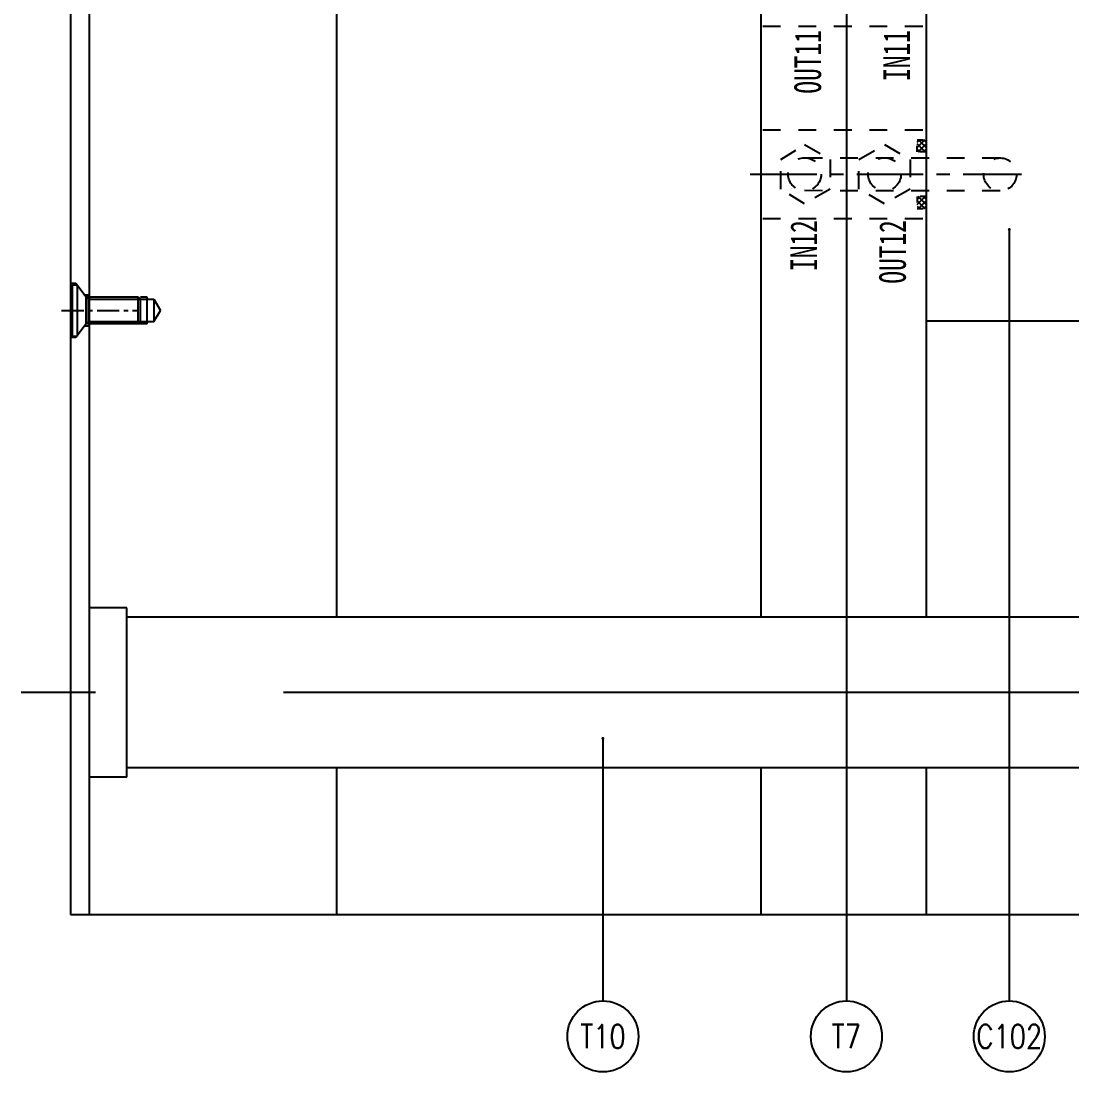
# Model space of a CAD drawing. Extents: x 14103 to 19353, y -3233 to 932.
# Drawn here: x 15454.8 to 15809.7, y -589 to -234.2 of the extents above; entities that cross this region are included whole.
import ezdxf
from ezdxf.enums import TextEntityAlignment as Align

# ---------------------------------------------------------------- set-up
doc = ezdxf.new("R2010")
doc.units = 0
doc.header["$LTSCALE"] = 20
doc.header["$MEASUREMENT"] = 0
for name, pattern in [('CENTER', [0.6, 0.375, -0.075, 0.075, -0.075]), ('CENTER2', [28.575, 19.05, -3.175, 3.175, -3.175]), ('HIDDEN', [0.2, 0.1, -0.1]), ('SOLID', [0])]:
    doc.linetypes.add(name, pattern=pattern)
doc.layers.get('0').update_dxf_attribs({"linetype": 'CONTINUOUS'})
for name, color, linetype in [('CK_LEVEL_1', 1, 'SOLID'), ('CONTINUOUS', 7, 'CONTINUOUS'), ('MXB', 3, 'CONTINUOUS'), ('WATER', 9, 'HIDDEN')]:
    doc.layers.add(name, color=color, linetype=linetype)
doc.styles.add('lxy2', font='txt.shx', dxfattribs={"width": 0.6})
doc.styles.add('LXY4', font='simplex.shx', dxfattribs={"width": 0.7, "height": 6})
doc.styles.get("Standard").update_dxf_attribs({"font": 'txt.shx', "width": 0.5, "bigfont": 'hztxt.shx'})
doc.dimstyles.new('4D', dxfattribs={"dimtxt": 4, "dimasz": 2, "dimexe": 1.6, "dimexo": 0, "dimgap": 0.5, "dimtad": 0, "dimdsep": 46, "dimtxsty": 'lxy2', "dimcen": -3, "dimclrd": 1, "dimclre": 1, "dimclrt": 3, "dimadec": 0, "dimazin": 0, "dimtfac": 1, "dimtofl": 0, "dimtmove": 0, "dimatfit": 3, "dimfxl": 1, "dimtolj": 1, "dimtzin": 0, "dimarcsym": 0})

# ---------------------------------------------------------------- blocks, each defined once
blk = doc.blocks.new('MXB_ITEM')
blk.add_circle((0, 0), 6)
at = {"width": 0.8}
blk.add_attdef('ITEM', text='', height=4, dxfattribs=at).set_placement((0, 0), align=Align.MIDDLE_CENTER)

msp = doc.modelspace()

# ---------------------------------------------------------------- hatches: boundary and pattern name
at = {"layer": 'WATER'}
h = msp.add_hatch(dxfattribs=at)
h.set_pattern_fill('ANSI37', color=256, scale=10, style=0)
h.set_pattern_definition([(135, (16914.1352, -557.3498), (0.8838835, 0.8838835), []), (45, (16914.1352, -557.3498), (0.8838835, -0.8838835), [])])
h.paths.add_polyline_path([(15757.395, -274.35), (15760.395, -274.35), (15760.395, -278.35), (15757.395, -278.35)])
h = msp.add_hatch(dxfattribs=at)
h.set_pattern_fill('ANSI37', color=256, scale=10, style=0)
h.set_pattern_definition([(225, (16914.1352, -14.4698), (0.8838835, -0.8838835), []), (315, (16914.1352, -14.4698), (0.8838835, 0.8838835), [])])
h.paths.add_polyline_path([(15757.395, -297.47), (15760.395, -297.47), (15760.395, -293.47), (15757.395, -293.47)])

# ---------------------------------------------------------------- linework, layer by layer
at = {"layer": 'CK_LEVEL_1', "color": 1, "linetype": 'SOLID'}
for p, q in [((15473.225, -322.76), (15471.425, -322.76)), ((15476.77, -327.41), (15473.225, -322.76)), ((15472.175, -323.21), (15473.675, -323.21)), ((15472.175, -340.61), (15472.175, -323.21)), ((15473.675, -323.21), (15473.675, -340.61)), ((15476.02, -326.66), (15477.775, -326.66)), ((15476.77, -336.41), (15476.77, -327.41)), ((15494.32, -327.41), (15476.77, -327.41)), ((15494.32, -327.41), (15495.07, -328.16)), ((15494.32, -336.41), (15494.32, -327.41)), ((15495.07, -328.16), (15499.57, -328.16)), ((15495.07, -335.66), (15495.07, -328.16)), ((15499.57, -328.16), (15501.82, -331.91)), ((15499.57, -328.16), (15499.57, -335.66)), ((15499.57, -335.66), (15501.82, -331.91)), ((15476.77, -336.41), (15473.225, -341.06)), ((15476.02, -337.16), (15477.775, -337.16)), ((15494.32, -336.41), (15476.77, -336.41)), ((15494.32, -336.41), (15495.07, -335.66)), ((15495.07, -335.66), (15499.57, -335.66)), ((15472.175, -340.61), (15473.675, -340.61)), ((15473.225, -341.06), (15471.425, -341.06))]:
    msp.add_line(p, q, dxfattribs=at)
at = {"layer": 'CK_LEVEL_1', "color": 3, "linetype": 'SOLID'}
for p, q in [((15477.52, -328.16), (15476.77, -327.41)), ((15477.52, -335.66), (15477.52, -328.16)), ((15477.52, -328.16), (15495.07, -328.16)), ((15497.32, -327.41), (15495.07, -327.41)), ((15497.32, -336.41), (15497.32, -327.41)), ((15477.52, -335.66), (15476.77, -336.41)), ((15477.52, -335.66), (15495.07, -335.66)), ((15497.32, -336.41), (15494.32, -336.41))]:
    msp.add_line(p, q, dxfattribs=at)
at = {"layer": 'CK_LEVEL_1', "color": 2, "linetype": 'CENTER'}
msp.add_line((15468.425, -331.91), (15494.32, -331.91), dxfattribs=at)
at = {"layer": 'CK_LEVEL_1', "color": 1, "linetype": 'CENTER2'}
msp.add_line((15924.385, -460.91), (15454.758, -460.91), dxfattribs=at)
at = {"layer": 'CONTINUOUS'}
for p, q in [((15471.425, 113.42), (15471.425, -535.91)), ((15477.775, 113.42), (15477.775, -535.91)), ((15561.275, -136.085), (15561.275, -435.51)), ((15704.676, -435.51), (15704.676, -147.085)), ((15760.395, -146.91), (15760.395, -435.51)), ((15894.351, -335.59), (15760.395, -335.59)), ((15490.475, -432.335), (15477.775, -432.335)), ((15490.475, -489.485), (15490.475, -432.335)), ((15924.385, -435.51), (15490.475, -435.51)), ((15490.475, -489.485), (15477.775, -489.485)), ((15924.385, -486.31), (15490.475, -486.31)), ((15561.275, -486.31), (15561.275, -535.91)), ((15704.676, -535.91), (15704.676, -486.31)), ((15760.395, -486.31), (15760.395, -535.91)), ((15471.425, -535.91), (15485.725, -535.91)), ((15485.725, -535.91), (15670.395, -535.91)), ((15670.395, -535.91), (15924.385, -535.91))]:
    msp.add_line(p, q, dxfattribs=at)
at = {"layer": 'WATER', "linetype": 'HIDDEN', "ltscale": 3}
for p, q in [((15705.276, -235.91), (15760.395, -235.91)), ((15705.276, -270.91), (15760.395, -270.91)), ((15719.395, -280.35), (15785.395, -280.413)), ((15785.395, -291.533), (15719.389, -291.47)), ((15705.276, -300.91), (15760.395, -300.91))]:
    msp.add_line(p, q, dxfattribs=at)
at = {"layer": 'WATER'}
for p, q in [((15757.395, -278.35), (15757.395, -274.35)), ((15757.395, -274.35), (15760.395, -274.35)), ((15760.395, -278.35), (15757.395, -278.35)), ((15760.395, -293.47), (15757.395, -293.47)), ((15757.395, -293.47), (15757.395, -297.47)), ((15757.395, -297.47), (15760.395, -297.47))]:
    msp.add_line(p, q, dxfattribs=at)
at = {"layer": 'WATER', "color": 1, "linetype": 'CENTER', "ltscale": 3}
msp.add_line((15700.973, -285.91), (15792.625, -285.91), dxfattribs=at)
at = {"layer": 'WATER', "linetype": 'HIDDEN', "ltscale": 3}
for points in [[(15728.056, -290.91), (15719.395, -295.91), (15711.335, -290.91), (15711.335, -280.91), (15719.395, -275.91), (15728.056, -280.91)], [(15755.056, -290.91), (15746.395, -295.91), (15737.735, -290.91), (15737.735, -280.91), (15746.395, -275.91), (15755.056, -280.91)]]:
    msp.add_lwpolyline(points, close=True, dxfattribs=at)
for centre in [(15719.395, -285.91), (15746.395, -285.91), (15785.395, -285.973), (15785.395, -285.973)]:
    msp.add_circle(centre, 5.56, dxfattribs=at)

# ---------------------------------------------------------------- block references
at = {"layer": 'MXB', "color": 8, "xscale": 2, "yscale": 2, "zscale": 2}
for p, values in [((15651.275, -577.047), {'ITEM': 'T10'}), ((15733.502, -577.047), {'ITEM': 'T7'}), ((15788.51, -577.047), {'ITEM': 'C102'})]:
    msp.add_blockref('MXB_ITEM', p, dxfattribs=at).add_auto_attribs(values)

# ---------------------------------------------------------------- texts
at = {"layer": 'WATER', "color": 114, "char_height": 9, "attachment_point": 3, "rotation": 90, "style": 'LXY4'}
for s, insert, width in [('{\\f宋体|b0|i0|c134|p2;OUT11\\P\\PIN11}', (15715.941, -237.283), 49.47), ('{\\f宋体|b0|i0|c134|p2;IN12\\P\\POUT12}', (15714.571, -301.439), 62.43)]:
    msp.add_mtext(s, dxfattribs=dict(at, insert=insert, width=width))

# ---------------------------------------------------------------- leaders
at = {"layer": 'MXB', "color": 1}
for points in [[(15733.502, -135.008), (15733.502, -565.047)], [(15788.51, -304.594), (15788.51, -565.047)], [(15651.275, -476.401), (15651.275, -565.047)]]:
    msp.add_leader(points, dimstyle='4D', override={"dimasz": 1, "dimldrblk": 'DOT'}, dxfattribs=at)

doc.saveas('drawing.dxf')
